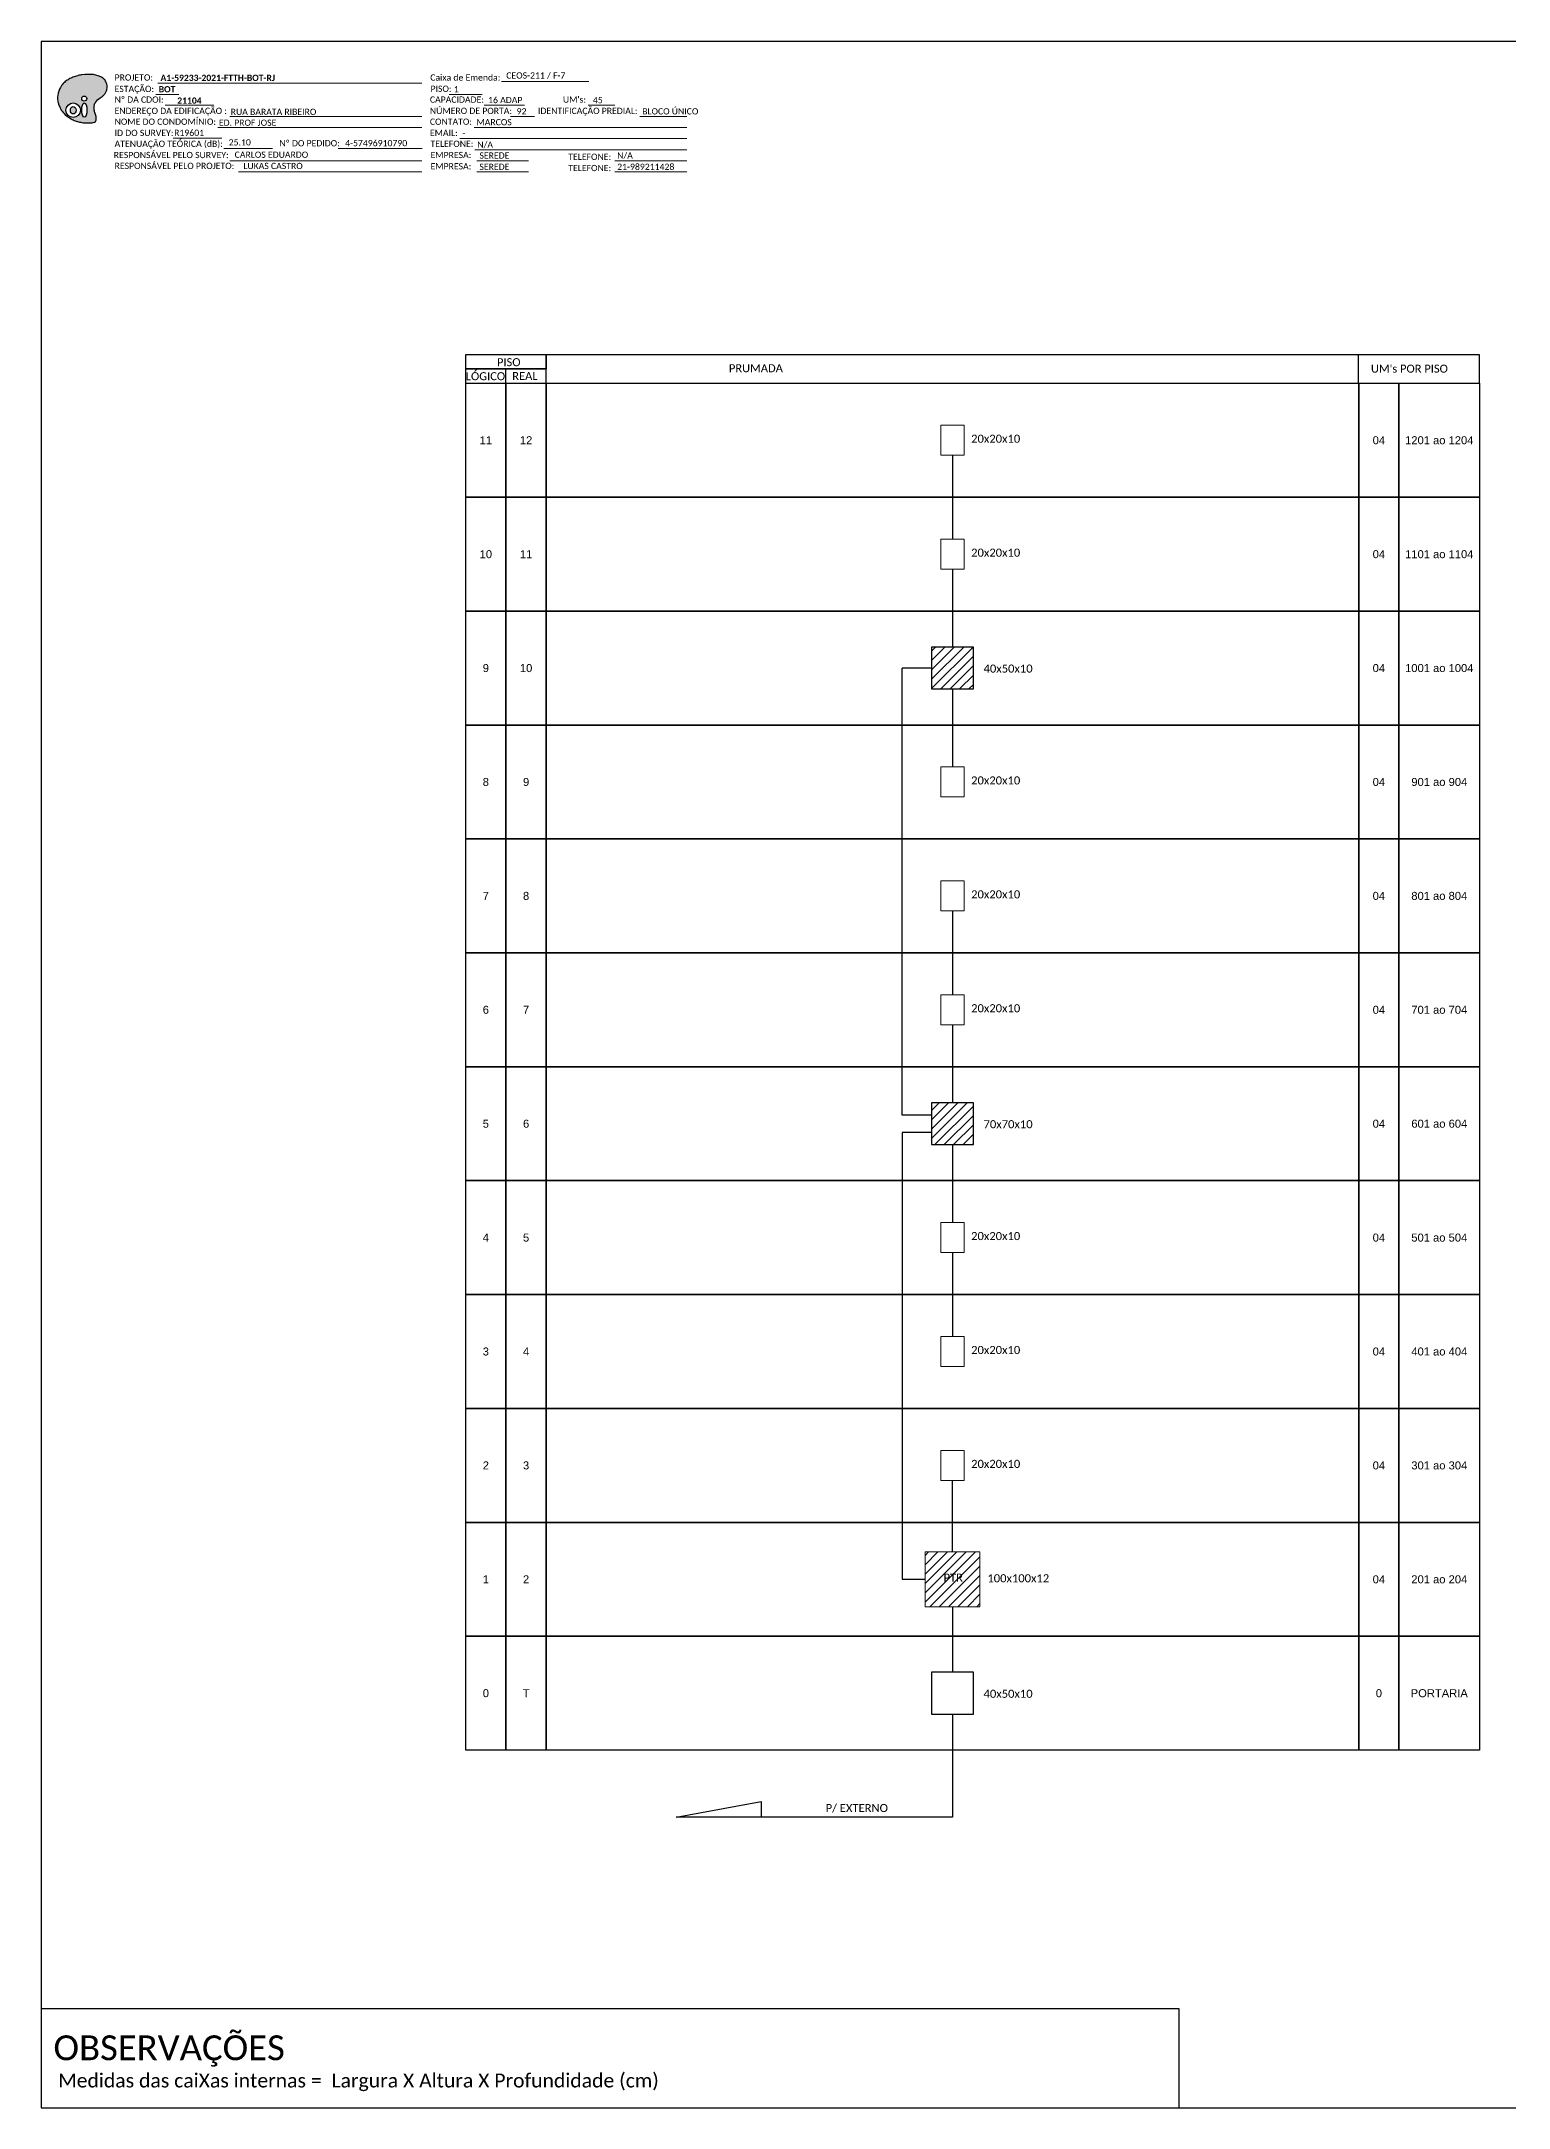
# Model space of a CAD drawing. Extents: x -89 to 2622484776, y -1852823961 to 1299.
# Drawn here: x 844 to 1265, y 705 to 1299 of the extents above; entities that cross this region are included whole.
import ezdxf
from ezdxf.enums import TextEntityAlignment as Align

# ---------------------------------------------------------------- set-up
doc = ezdxf.new("R2010")
doc.units = 0
doc.styles.add('ARIAL', font='arial.ttf')
doc.styles.add('WMF-Calibri0', font='calibri.ttf')
doc.styles.add('WMF-Calibri1', font='calibrib.ttf')

# ---------------------------------------------------------------- blocks, each defined once
blk = doc.blocks.new('OI')
h = blk.add_hatch(color=40)
edge = h.paths.add_edge_path()
edge.add_spline(control_points=[(4.35, -0.67), (3.92, -0.99), (3.26, -1.5), (2.81, -2.59), (2.9, -3.5), (3.06, -4.27), (3.31, -4.85), (3.37, -5.39), (3.4, -5.88), (3.2, -6.4), (2.54, -6.61), (1.65, -6.63), (0.55, -6.67), (-0.56, -6.42), (-1.61, -6.14), (-2.77, -5.61), (-3.92, -4.77), (-4.89, -3.7), (-5.34, -2.65), (-5.6, -1.94), (-5.85, -0.96), (-5.71, 0.47), (-5.1, 2.02), (-4.14, 3.02), (-3.3, 3.61), (-2.37, 4.16), (-1.36, 4.44), (-0.56, 4.7), (0.79, 4.85), (2.24, 4.97), (3.79, 4.57), (4.67, 4.21), (5.44, 3.65), (5.76, 2.99), (6.03, 2.21), (6.01, 1.46), (5.72, 0.64), (5.31, 0.08), (4.88, -0.38), (4.51, -0.55), (4.35, -0.67)], knot_values=[0, 0, 0, 0, 1.60434, 2.417191, 3.427595, 4.282808, 4.776746, 5.304182, 5.888771, 6.258406, 6.858137, 7.79129, 8.986195, 10.124242, 11.187857, 12.242908, 13.953784, 15.414161, 16.515391, 17.349188, 17.675853, 19.552021, 21.515531, 22.568638, 23.63245, 24.621084, 25.782718, 26.745347, 27.142653, 29.870543, 31.004649, 31.921532, 32.709589, 33.801391, 34.042471, 35.192333, 35.971461, 36.628871, 37.254359, 37.836911, 37.836911, 37.836911, 37.836911], degree=3, periodic=0)
h.paths.add_polyline_path([(1.13, -0.87, -1), (-0.04, -0.87, -1)], flags=16)
edge = h.paths.add_edge_path(flags=16)
edge.add_ellipse((0.56, -3.59), major_axis=(-0.02, 1.71), ratio=0.361305, start_angle=0, end_angle=360)
h.paths.add_polyline_path([(-0.36, -3.62, -1), (-3.8, -3.62, -1)], flags=16)
edge = h.paths.add_edge_path(flags=0)
edge.add_ellipse((-2.08, -3.62), major_axis=(0, 0.885), ratio=0.758294, start_angle=0, end_angle=360)
at = {"color": 40}
for centre, radius in [((-2.08, -3.62), 1.72), ((0.54, -0.87), 0.587)]:
    blk.add_circle(centre, radius, dxfattribs=at)
blk.add_ellipse((-2.08, -3.62), major_axis=(0, 0.885), ratio=0.758294, start_param=-3.141592653589792, end_param=3.141592653589792, dxfattribs=at)
blk.add_ellipse((0.56, -3.59), major_axis=(-0.02, 1.71), ratio=0.361305, dxfattribs=at)
at = {"color": 40, "start_tangent": (-0.800898, -0.598801), "end_tangent": (-0.800898, -0.598801)}
blk.add_spline([(4.35, -0.67), (3.2, -1.78), (2.9, -2.54), (2.92, -3.55), (3.12, -4.38), (3.28, -4.85), (3.37, -5.37), (3.35, -5.95), (3.2, -6.29), (2.66, -6.55), (1.73, -6.63), (0.54, -6.62), (-0.58, -6.41), (-1.6, -6.11), (-2.56, -5.67), (-3.95, -4.67), (-4.89, -3.56), (-5.37, -2.56), (-5.64, -1.78), (-5.72, -1.46), (-5.63, 0.42), (-4.84, 2.22), (-4.13, 2.99), (-3.27, 3.62), (-2.4, 4.09), (-1.3, 4.47), (-0.37, 4.72), (0.02, 4.77), (2.75, 4.8), (3.85, 4.53), (4.69, 4.16), (5.31, 3.68), (5.85, 2.73), (5.93, 2.5), (5.94, 1.35), (5.67, 0.62), (5.29, 0.08), (4.84, -0.36), (4.35, -0.67)], degree=3, dxfattribs=at)
blk = doc.blocks.new('CARIMBO')
at = {"color": 7, "lineweight": 0}
for points in [[(35.66, -16.79), (111.64, -16.79)], [(134.48, -16.3), (159.61, -16.3)], [(35.15, -20.06), (41.7, -20.06)], [(37.81, -23.14), (51.75, -23.14)], [(119.43, -20.02), (128.92, -20.02)], [(129.48, -23.14), (141.1, -23.14)], [(159.42, -23.14), (167.09, -23.14)], [(52.97, -29.48), (111.64, -29.48)], [(56.38, -26.37), (111.64, -26.37)], [(126.6, -29.48), (187.83, -29.48)], [(137.07, -26.37), (144.01, -26.37)], [(174.24, -26.37), (187.8, -26.37)], [(40.13, -32.55), (54.07, -32.55)], [(54.67, -35.52), (68.61, -35.52)], [(122.56, -32.72), (187.83, -32.72)], [(56.38, -39.07), (111.64, -39.07)], [(126.84, -35.96), (187.83, -35.96)], [(127.45, -39.07), (142.25, -39.07)], [(167.06, -39.07), (187.83, -39.07)], [(58.87, -42.31), (111.64, -42.31)], [(127.45, -42.31), (142.25, -42.31)], [(167.06, -42.31), (187.83, -42.31)]]:
    blk.add_lwpolyline(points, dxfattribs=at)
at = {"color": 7, "xscale": 1.213923925163967, "yscale": 1.213923925163967, "zscale": 1.213923925163967, "rotation": 0.1532896023949059}
blk.add_blockref('OI', (13.86, -20.16), dxfattribs=at)
at = {"color": 7, "lineweight": 0, "style": 'WMF-Calibri0'}
for s, height, p in [('PROJETO:', 1.793, (23.26, -16.04)), ('ESTAÇÃO:', 1.793, (23.26, -19.32)), ('Caixa de Emenda:', 1.7927, (114.02, -16.04)), ('PISO:', 1.793, (114.09, -19.28)), ('ENDEREÇO DA EDIFICAÇÃO :', 1.7927, (23.26, -25.63)), ('Nº DA CDOI:', 1.7927, (23.26, -22.39)), ('CAPACIDADE:', 1.7927, (113.91, -22.39)), ('NÚMERO DE PORTA:', 1.7927, (113.91, -25.63)), ('IDENTIFICAÇÃO PREDIAL:', 1.7927, (144.99, -25.63)), ("UM's:", 1.793, (152.15, -22.39)), ('NOME DO CONDOMÍNIO:', 1.7927, (23.26, -28.74)), ('CONTATO:', 1.793, (113.91, -28.74)), ('ATENUAÇÃO TEÓRICA (dB):', 1.7927, (23.26, -35.09)), ('ID DO SURVEY:', 1.7927, (23.26, -31.97)), ('EMAIL:', 1.793, (113.91, -31.97)), ('TELEFONE:', 1.793, (114.09, -35.09)), ('RESPONSÁVEL PELO SURVEY:', 1.7927, (23.02, -38.32)), ('RESPONSÁVEL PELO PROJETO:', 1.7927, (23.26, -41.44)), ('EMPRESA:', 1.793, (114.09, -38.32)), ('EMPRESA:', 1.793, (114.09, -41.56)), ('TELEFONE:', 1.793, (153.7, -38.83)), ('TELEFONE:', 1.793, (153.7, -42.06))]:
    blk.add_text(s, height=height, dxfattribs=at).set_placement(p)
at = {"color": 7, "lineweight": 0, "flags": 8}
for tag, p, style in [('EST', (35.94, -19.41), 'WMF-Calibri1'), ('PROJ', (36.46, -16.13), 'WMF-Calibri1'), ('PISO_PTR', (120.78, -19.42), 'WMF-Calibri0'), ('CEOS-XX', (135.87, -15.46), 'WMF-Calibri0'), ('CAPAC.', (130.66, -22.52), 'WMF-Calibri0'), ("UC'S", (160.78, -22.54), 'WMF-Calibri0'), ('NOME_DO_COND.', (53.23, -29.02), 'WMF-Calibri0'), ('LOGRADOURO', (56.65, -25.91), 'WMF-Calibri0'), ('NOME_DO_CONTATO', (127.3, -28.89), 'WMF-Calibri0'), ('N°', (138.85, -25.77), 'WMF-Calibri0'), ('N°PREDIO', (174.94, -25.77), 'WMF-Calibri0'), ('_ID_', (40.39, -31.94), 'WMF-Calibri0'), ('O_POTEN', (56.06, -34.68), 'WMF-Calibri0'), ('EMAIL', (123.26, -32.12), 'WMF-Calibri0'), ('TELEFONE', (127.55, -35.36), 'WMF-Calibri0'), ('RES_SURVEY', (57.78, -38.23), 'WMF-Calibri0'), ('RES_PROJ', (60.27, -41.47), 'WMF-Calibri0'), ('EMP_RESP_SURVEY', (128.16, -38.47), 'WMF-Calibri0'), ('EMP_RESP_PROJ', (128.16, -41.71), 'WMF-Calibri0'), ('CONT_RESP_SURVEY', (167.76, -38.47), 'WMF-Calibri0'), ('CONT_RESP_PROJ', (167.76, -41.71), 'WMF-Calibri0')]:
    blk.add_attdef(tag, p, '', height=1.79, dxfattribs=dict(at, style=style))
at = {"color": 7, "lineweight": 0, "style": 'WMF-Calibri1', "flags": 8}
blk.add_attdef("N° CDO'S", text='', height=1.79, dxfattribs=at).set_placement((44.78, -22.68), align=Align.CENTER)

msp = doc.modelspace()

# ---------------------------------------------------------------- hatches: boundary and pattern name
h = msp.add_hatch()
h.set_pattern_fill('ANSI31', color=1, scale=0.6)
h.paths.add_polyline_path([(1099.47, 1112.86), (1111.47, 1112.86), (1111.47, 1124.86), (1099.47, 1124.86)])
h = msp.add_hatch()
h.set_pattern_fill('ANSI31', color=1, scale=0.6)
h.paths.add_polyline_path([(1099.47, 981.88), (1111.47, 981.88), (1111.47, 993.88), (1099.47, 993.88)])
h = msp.add_hatch()
h.set_pattern_fill('ANSI31', color=1, scale=0.6)
h.set_pattern_definition([(45, (275.6512, 3536.0693), (-1.3470384, 1.3470384), [])])
h.paths.add_polyline_path([(1113.38, 864.81), (1097.57, 864.81), (1097.57, 849.01), (1113.38, 849.01)])
h.paths.add_polyline_path([(1102.31, 855.64), (1109.11, 855.64), (1109.11, 859.11), (1102.31, 859.11)], flags=24)

# ---------------------------------------------------------------- linework, layer by layer
at = {"color": 3, "ltscale": 0.5}
for p, q in [((1105.47, 818.17), (1105.47, 788.5)), ((1105.47, 788.5), (1026, 788.5))]:
    msp.add_line(p, q, dxfattribs=at)
for points in [[(843.5, 705.02), (1682.06, 705.02), (1682.06, 1299.02), (843.5, 1299.02), (843.5, 705.02)], [(988.63, 1200.72), (1257, 1200.72), (1257, 1208.94), (988.63, 1208.94), (988.63, 1208.94), (988.63, 1204.83)], [(1222.25, 1200.72), (1222.25, 1208.94)], [(977.06, 1200.72), (977.06, 1204.83)]]:
    msp.add_lwpolyline(points)
at = {"color": 7, "lineweight": 0}
msp.add_lwpolyline([(928.81, 1268.26), (952.96, 1268.26)], dxfattribs=at)
for points in [[(965.49, 1204.83), (988.63, 1204.83), (988.63, 1208.94), (965.49, 1208.94)], [(965.49, 1200.72), (988.63, 1200.72), (988.63, 1204.83), (965.49, 1204.83)], [(965.52, 1200.72), (977.09, 1200.72), (977.09, 1167.97), (965.52, 1167.97)], [(977.09, 1200.72), (988.67, 1200.72), (988.67, 1167.97), (977.09, 1167.97)], [(988.67, 1200.72), (1222.28, 1200.72), (1222.28, 1167.97), (988.67, 1167.97)], [(1222.28, 1200.72), (1233.85, 1200.72), (1233.85, 1167.97), (1222.28, 1167.97)], [(1233.85, 1200.72), (1257, 1200.72), (1257, 1167.97), (1233.85, 1167.97)], [(965.52, 1167.97), (977.09, 1167.97), (977.09, 1135.23), (965.52, 1135.23)], [(977.09, 1167.97), (988.67, 1167.97), (988.67, 1135.23), (977.09, 1135.23)], [(988.67, 1167.97), (1222.28, 1167.97), (1222.28, 1135.23), (988.67, 1135.23)], [(1222.28, 1167.97), (1233.85, 1167.97), (1233.85, 1135.23), (1222.28, 1135.23)], [(1233.85, 1167.97), (1257, 1167.97), (1257, 1135.23), (1233.85, 1135.23)], [(965.52, 1135.23), (977.09, 1135.23), (977.09, 1102.49), (965.52, 1102.49)], [(977.09, 1135.23), (988.67, 1135.23), (988.67, 1102.49), (977.09, 1102.49)], [(988.67, 1135.23), (1222.28, 1135.23), (1222.28, 1102.49), (988.67, 1102.49)], [(1222.28, 1135.23), (1233.85, 1135.23), (1233.85, 1102.49), (1222.28, 1102.49)], [(1233.85, 1135.23), (1257, 1135.23), (1257, 1102.49), (1233.85, 1102.49)], [(965.52, 1102.49), (977.09, 1102.49), (977.09, 1069.74), (965.52, 1069.74)], [(977.09, 1102.49), (988.67, 1102.49), (988.67, 1069.74), (977.09, 1069.74)], [(988.67, 1102.49), (1222.28, 1102.49), (1222.28, 1069.74), (988.67, 1069.74)], [(1222.28, 1102.49), (1233.85, 1102.49), (1233.85, 1069.74), (1222.28, 1069.74)], [(1233.85, 1102.49), (1257, 1102.49), (1257, 1069.74), (1233.85, 1069.74)], [(965.52, 1069.74), (977.09, 1069.74), (977.09, 1037), (965.52, 1037)], [(977.09, 1069.74), (988.67, 1069.74), (988.67, 1037), (977.09, 1037)], [(988.67, 1069.74), (1222.28, 1069.74), (1222.28, 1037), (988.67, 1037)], [(1222.28, 1069.74), (1233.85, 1069.74), (1233.85, 1037), (1222.28, 1037)], [(1233.85, 1069.74), (1257, 1069.74), (1257, 1037), (1233.85, 1037)], [(965.52, 1037), (977.09, 1037), (977.09, 1004.26), (965.52, 1004.26)], [(977.09, 1037), (988.67, 1037), (988.67, 1004.26), (977.09, 1004.26)], [(988.67, 1037), (1222.28, 1037), (1222.28, 1004.26), (988.67, 1004.26)], [(1222.28, 1037), (1233.85, 1037), (1233.85, 1004.26), (1222.28, 1004.26)], [(1233.85, 1037), (1257, 1037), (1257, 1004.26), (1233.85, 1004.26)], [(965.52, 1004.26), (977.09, 1004.26), (977.09, 971.51), (965.52, 971.51)], [(977.09, 1004.26), (988.67, 1004.26), (988.67, 971.51), (977.09, 971.51)], [(988.67, 1004.26), (1222.28, 1004.26), (1222.28, 971.51), (988.67, 971.51)], [(1222.28, 1004.26), (1233.85, 1004.26), (1233.85, 971.51), (1222.28, 971.51)], [(1233.85, 1004.26), (1257, 1004.26), (1257, 971.51), (1233.85, 971.51)], [(965.52, 971.51), (977.09, 971.51), (977.09, 938.77), (965.52, 938.77)], [(977.09, 971.51), (988.67, 971.51), (988.67, 938.77), (977.09, 938.77)], [(988.67, 971.51), (1222.28, 971.51), (1222.28, 938.77), (988.67, 938.77)], [(1222.28, 971.51), (1233.85, 971.51), (1233.85, 938.77), (1222.28, 938.77)], [(1233.85, 971.51), (1257, 971.51), (1257, 938.77), (1233.85, 938.77)], [(965.52, 938.77), (977.09, 938.77), (977.09, 906.03), (965.52, 906.03)], [(977.09, 938.77), (988.67, 938.77), (988.67, 906.03), (977.09, 906.03)], [(988.67, 938.77), (1222.28, 938.77), (1222.28, 906.03), (988.67, 906.03)], [(1222.28, 938.77), (1233.85, 938.77), (1233.85, 906.03), (1222.28, 906.03)], [(1233.85, 938.77), (1257, 938.77), (1257, 906.03), (1233.85, 906.03)], [(965.52, 906.03), (977.09, 906.03), (977.09, 873.28), (965.52, 873.28)], [(977.09, 906.03), (988.67, 906.03), (988.67, 873.28), (977.09, 873.28)], [(988.67, 906.03), (1222.28, 906.03), (1222.28, 873.28), (988.67, 873.28)], [(1222.28, 906.03), (1233.85, 906.03), (1233.85, 873.28), (1222.28, 873.28)], [(1233.85, 906.03), (1257, 906.03), (1257, 873.28), (1233.85, 873.28)], [(965.52, 873.28), (977.09, 873.28), (977.09, 840.54), (965.52, 840.54)], [(977.09, 873.28), (988.67, 873.28), (988.67, 840.54), (977.09, 840.54)], [(988.67, 873.28), (1222.28, 873.28), (1222.28, 840.54), (988.67, 840.54)], [(1222.28, 873.28), (1233.85, 873.28), (1233.85, 840.54), (1222.28, 840.54)], [(1233.85, 873.28), (1257, 873.28), (1257, 840.54), (1233.85, 840.54)], [(965.52, 840.54), (977.09, 840.54), (977.09, 807.79), (965.52, 807.79)], [(977.09, 840.54), (988.67, 840.54), (988.67, 807.79), (977.09, 807.79)], [(988.67, 840.54), (1222.28, 840.54), (1222.28, 807.79), (988.67, 807.79)], [(1222.28, 840.54), (1233.85, 840.54), (1233.85, 807.79), (1222.28, 807.79)], [(1233.85, 840.54), (1257, 840.54), (1257, 807.79), (1233.85, 807.79)], [(1099.47, 818.17), (1111.47, 818.17), (1111.47, 830.17), (1099.47, 830.17)]]:
    msp.add_lwpolyline(points, close=True)
at = {"color": 0, "lineweight": 0}
for points in [[(1102.16, 1188.66), (1108.79, 1188.66), (1108.79, 1180.04), (1102.16, 1180.04)], [(1102.16, 1155.91), (1108.79, 1155.91), (1108.79, 1147.29), (1102.16, 1147.29)], [(1102.16, 1090.43), (1108.79, 1090.43), (1108.79, 1081.81), (1102.16, 1081.81)], [(1102.16, 1057.68), (1108.79, 1057.68), (1108.79, 1049.06), (1102.16, 1049.06)], [(1102.16, 1024.94), (1108.79, 1024.94), (1108.79, 1016.32), (1102.16, 1016.32)], [(1102.16, 959.45), (1108.79, 959.45), (1108.79, 950.83), (1102.16, 950.83)], [(1102.16, 926.71), (1108.79, 926.71), (1108.79, 918.09), (1102.16, 918.09)], [(1102.16, 893.96), (1108.79, 893.96), (1108.79, 885.34), (1102.16, 885.34)]]:
    msp.add_lwpolyline(points, close=True, dxfattribs=at)
at = {"color": 3, "ltscale": 0.5}
for points in [[(1105.47, 1180.04), (1105.47, 1155.91)], [(1105.47, 1147.29), (1105.47, 1124.86)], [(1099.47, 1118.86), (1091, 1118.86)], [(1091, 990.38), (1091, 1118.86)], [(1105.47, 1112.86), (1105.47, 1090.43)], [(1105.47, 1049.06), (1105.47, 1024.94)], [(1105.47, 1016.32), (1105.47, 993.88)], [(1099.47, 990.38), (1091, 990.38)], [(1099.47, 985.38), (1091, 985.38)], [(1091, 985.38), (1091, 856.91), (1097.57, 856.91)], [(1105.47, 981.88), (1105.47, 959.45)], [(1105.47, 950.83), (1105.47, 926.71)], [(1105.47, 864.81), (1105.47, 885.34)], [(1105.47, 849.01), (1105.47, 830.17)], [(1026, 788.5), (1050.5, 793), (1050.5, 788.5)]]:
    msp.add_lwpolyline(points, dxfattribs=at)
at = {"color": 1}
for points in [[(1099.47, 1112.86), (1111.47, 1112.86), (1111.47, 1124.86), (1099.47, 1124.86)], [(1099.47, 981.88), (1111.47, 981.88), (1111.47, 993.88), (1099.47, 993.88)]]:
    msp.add_lwpolyline(points, close=True, dxfattribs=at)
at = {"color": 1, "lineweight": 0}
msp.add_lwpolyline([(1097.57, 864.81), (1113.38, 864.81), (1113.38, 849.01), (1097.57, 849.01)], close=True, dxfattribs=at)
at = {"color": 7}
msp.add_lwpolyline([(843.57, 733.5), (1170.53, 733.5), (1170.53, 705.02)], dxfattribs=at)
for p in [(965.52, 1167.97), (965.52, 1135.23), (965.52, 1102.49), (965.52, 1069.74), (965.52, 1037), (965.52, 1004.26), (965.52, 971.51), (965.52, 938.77), (965.52, 906.03), (965.52, 873.28), (965.52, 840.54)]:
    msp.add_point(p)

# ---------------------------------------------------------------- block references
ref = msp.add_blockref('CARIMBO', (841.31, 1303.77))
ref.add_attrib('PROJ', 'A1-59233-2021-FTTH-BOT-RJ', (877.77, 1287.63), dxfattribs={"color": 7, "lineweight": 0, "height": 1.7927, "style": 'WMF-Calibri1'})
ref.add_attrib('EST', 'BOT', (877.25, 1284.35), dxfattribs={"color": 7, "lineweight": 0, "height": 1.793, "style": 'WMF-Calibri1'})
ref.add_attrib("N° CDO'S", '21104', dxfattribs={"color": 7, "lineweight": 0, "height": 1.793, "style": 'WMF-Calibri1'}).set_placement((886.09, 1281.09), align=Align.CENTER)
ref.add_attrib('LOGRADOURO', 'RUA BARATA RIBEIRO', (897.95, 1277.86), dxfattribs={"color": 7, "lineweight": 0, "height": 1.7927, "style": 'WMF-Calibri0'})
ref.add_attrib('NOME_DO_COND.', 'ED. PROF JOSE', (894.54, 1274.74), dxfattribs={"color": 7, "lineweight": 0, "height": 1.7927, "style": 'WMF-Calibri0'})
ref.add_attrib('_ID_', 'R19601', (881.7, 1271.83), dxfattribs={"color": 7, "lineweight": 0, "height": 1.793, "style": 'WMF-Calibri0'})
ref.add_attrib('O_POTEN', '25.10', (897.37, 1269.09), dxfattribs={"color": 7, "lineweight": 0, "height": 1.793, "style": 'WMF-Calibri0'})
ref.add_attrib('RES_SURVEY', 'CARLOS EDUARDO', (899.09, 1265.54), dxfattribs={"color": 7, "lineweight": 0, "height": 1.7927, "style": 'WMF-Calibri0'})
ref.add_attrib('RES_PROJ', 'LUKAS CASTRO', (901.58, 1262.3), dxfattribs={"color": 7, "lineweight": 0, "height": 1.7927, "style": 'WMF-Calibri0'})
ref.add_attrib('CEOS-XX', 'CEOS-211 / F-7', (977.18, 1288.31), dxfattribs={"color": 7, "lineweight": 0, "height": 1.7927, "style": 'WMF-Calibri0'})
ref.add_attrib('CAPAC.', '16 ADAP', (971.96, 1281.25), dxfattribs={"color": 7, "lineweight": 0, "height": 1.793, "style": 'WMF-Calibri0'})
ref.add_attrib("UC'S", '45', (1002.08, 1281.23), dxfattribs={"color": 7, "lineweight": 0, "height": 1.793, "style": 'WMF-Calibri0'})
ref.add_attrib('PISO_PTR', '1', (962.09, 1284.34), dxfattribs={"color": 7, "lineweight": 0, "height": 1.79, "style": 'WMF-Calibri0'})
ref.add_attrib('N°', '92', (980.15, 1278), dxfattribs={"color": 7, "lineweight": 0, "height": 1.793, "style": 'WMF-Calibri0'})
ref.add_attrib('N°PREDIO', 'BLOCO ÚNICO', (1016.25, 1278), dxfattribs={"color": 7, "lineweight": 0, "height": 1.7927, "style": 'WMF-Calibri0'})
ref.add_attrib('NOME_DO_CONTATO', 'MARCOS', (968.61, 1274.88), dxfattribs={"color": 7, "lineweight": 0, "height": 1.793, "style": 'WMF-Calibri0'})
ref.add_attrib('EMAIL', '-', (964.57, 1271.65), dxfattribs={"color": 7, "lineweight": 0, "height": 1.79, "style": 'WMF-Calibri0'})
ref.add_attrib('TELEFONE', 'N/A', (968.86, 1268.41), dxfattribs={"color": 7, "lineweight": 0, "height": 1.793, "style": 'WMF-Calibri0'})
ref.add_attrib('EMP_RESP_SURVEY', 'SEREDE', (969.46, 1265.3), dxfattribs={"color": 7, "lineweight": 0, "height": 1.793, "style": 'WMF-Calibri0'})
ref.add_attrib('EMP_RESP_PROJ', 'SEREDE', (969.46, 1262.06), dxfattribs={"color": 7, "lineweight": 0, "height": 1.793, "style": 'WMF-Calibri0'})
ref.add_attrib('CONT_RESP_SURVEY', 'N/A', (1009.07, 1265.3), dxfattribs={"color": 7, "lineweight": 0, "height": 1.793, "style": 'WMF-Calibri0'})
ref.add_attrib('CONT_RESP_PROJ', '21-989211428', (1009.07, 1262.06), dxfattribs={"color": 7, "lineweight": 0, "height": 1.7927, "style": 'WMF-Calibri0'})

# ---------------------------------------------------------------- texts
at = {"color": 7, "lineweight": 0, "style": 'WMF-Calibri0'}
msp.add_text('Nº DO PEDIDO:', height=1.7927, dxfattribs=at).set_placement((911.94, 1268.84))
at = {"style": 'WMF-Calibri0'}
for s, height, p in [('     PISO', 2.3, (970.45, 1205.64)), ('PRUMADA', 2.3, (1041.19, 1203.9)), ("UM's POR PISO", 2.3, (1225.78, 1203.78)), ('  LÓGICO', 2.3, (963.9, 1201.61)), ('    REAL', 2.3, (975.66, 1201.67)), ('20x20x10', 2.317, (1110.84, 1183.63)), ('20x20x10', 2.317, (1110.84, 1150.88)), ('40x50x10', 2.317, (1114.4, 1117.55)), ('20x20x10', 2.317, (1110.84, 1085.4)), ('20x20x10', 2.317, (1110.84, 1052.65)), ('20x20x10', 2.317, (1110.84, 1019.91)), ('70x70x10', 2.317, (1114.4, 986.57)), ('20x20x10', 2.317, (1110.84, 954.42)), ('20x20x10', 2.317, (1110.84, 921.68)), ('20x20x10', 2.317, (1110.84, 888.93)), ('PTR', 2.317, (1102.89, 856.23)), ('100x100x12', 2.317, (1115.51, 856.05)), ('40x50x10', 2.317, (1114.4, 822.85)), ('P/ EXTERNO', 2.317, (1069, 790))]:
    msp.add_text(s, height=height, dxfattribs=at).set_placement(p)
at = {"style": 'ARIAL'}
for s, p in [('11', (971.31, 1184.35)), ('12', (982.88, 1184.35)), ('04', (1228.07, 1184.35)), ('1201 ao 1204', (1245.43, 1184.35)), ('10', (971.31, 1151.6)), ('11', (982.88, 1151.6)), ('04', (1228.07, 1151.6)), ('1101 ao 1104', (1245.43, 1151.6)), ('9', (971.31, 1118.86)), ('10', (982.88, 1118.86)), ('04', (1228.07, 1118.86)), ('1001 ao 1004', (1245.43, 1118.86)), ('8', (971.31, 1086.12)), ('9', (982.88, 1086.12)), ('04', (1228.07, 1086.12)), ('901 ao 904', (1245.43, 1086.12)), ('7', (971.31, 1053.37)), ('8', (982.88, 1053.37)), ('04', (1228.07, 1053.37)), ('801 ao 804', (1245.43, 1053.37)), ('6', (971.31, 1020.63)), ('7', (982.88, 1020.63)), ('04', (1228.07, 1020.63)), ('701 ao 704', (1245.43, 1020.63)), ('5', (971.31, 987.88)), ('6', (982.88, 987.88)), ('04', (1228.07, 987.88)), ('601 ao 604', (1245.43, 987.88)), ('4', (971.31, 955.14)), ('5', (982.88, 955.14)), ('04', (1228.07, 955.14)), ('501 ao 504', (1245.43, 955.14)), ('3', (971.31, 922.4)), ('4', (982.88, 922.4)), ('04', (1228.07, 922.4)), ('401 ao 404', (1245.43, 922.4)), ('2', (971.31, 889.65)), ('3', (982.88, 889.65)), ('04', (1228.07, 889.65)), ('301 ao 304', (1245.43, 889.65)), ('1', (971.31, 856.91)), ('2', (982.88, 856.91)), ('04', (1228.07, 856.91)), ('201 ao 204', (1245.43, 856.91)), ('0', (971.31, 824.17)), ('T', (982.88, 824.17)), ('0', (1228.07, 824.17)), ('PORTARIA', (1245.43, 824.17))]:
    msp.add_text(s, height=2.3, dxfattribs=at).set_placement(p, align=Align.MIDDLE_CENTER)
at = {"color": 7, "style": 'WMF-Calibri0'}
msp.add_text('OBSERVAÇÕES', height=7.1308, dxfattribs=at).set_placement((846.99, 718.67))
at = {"color": 7, "insert": (848.34, 714.83), "char_height": 4, "width": 658.8434, "attachment_point": 1, "style": 'WMF-Calibri0'}
msp.add_mtext('Medidas das caiXas internas =  Largura X Altura X Profundidade (cm)', dxfattribs=at)
at = {"color": 7, "lineweight": 0, "style": 'WMF-Calibri0', "flags": 8}
msp.add_attdef('4-57496910790', (930.85, 1268.87), '4-57496910790', height=1.7927, dxfattribs=at)

doc.saveas('drawing.dxf')
